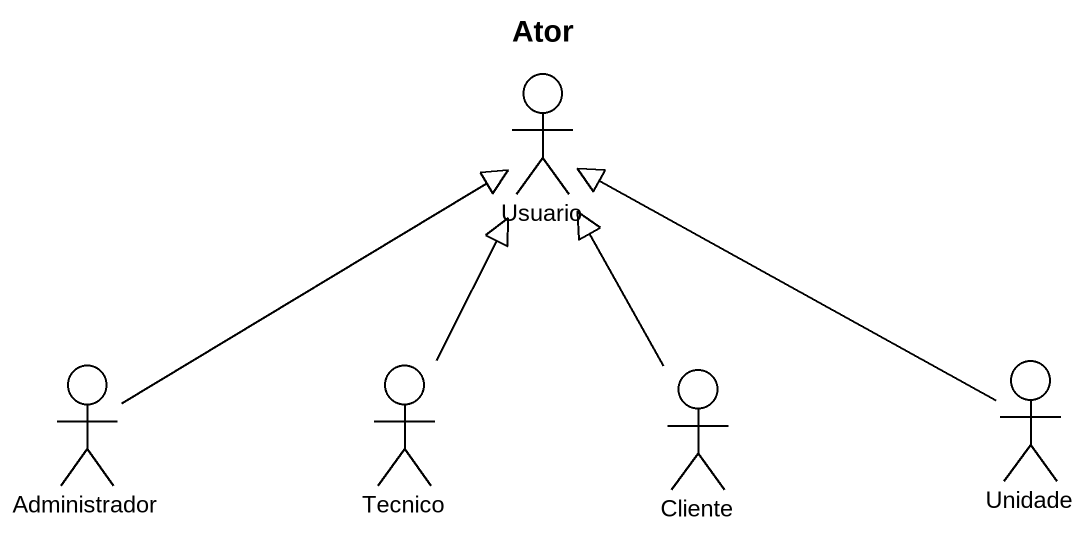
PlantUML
@startuml
title Ator
actor Usuario
actor Administrador
actor Tecnico
actor Cliente
actor Unidade
Administrador -up-|> Usuario
Tecnico -up-|> Usuario
Cliente -up-|> Usuario
Unidade -left-|> Usuario
@enduml
